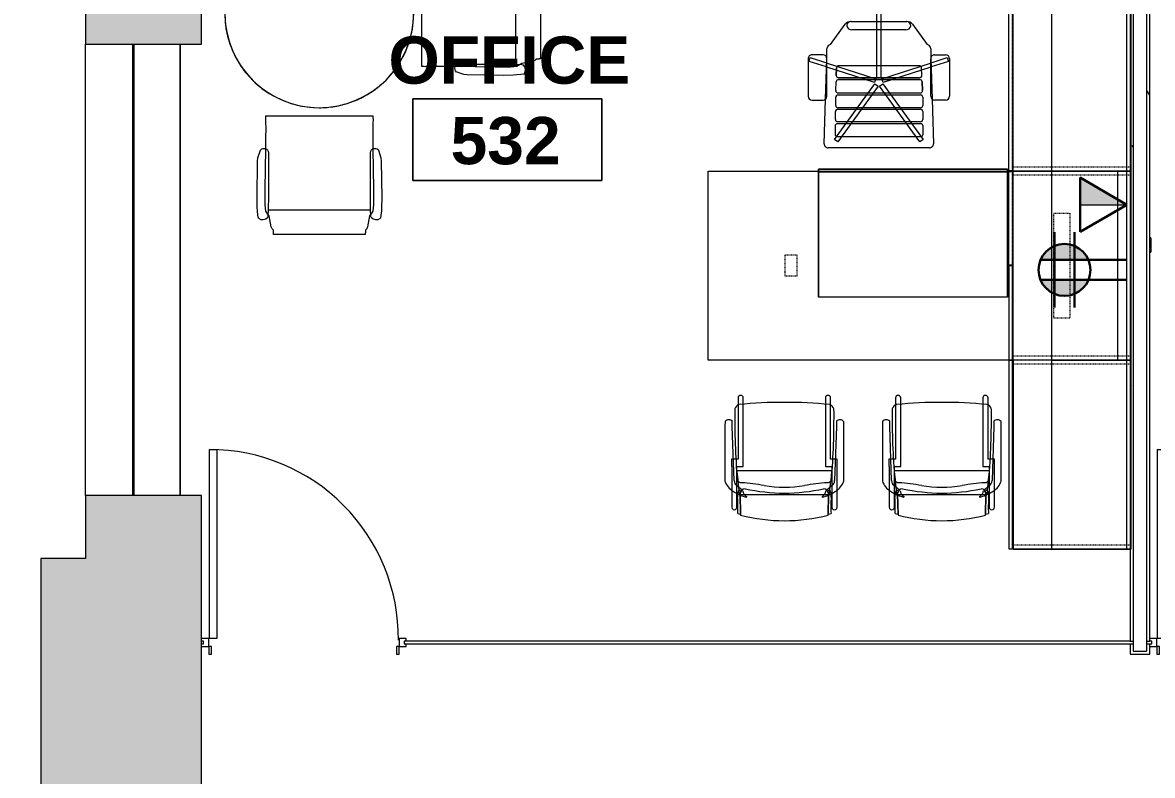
# Model space of a CAD drawing. Header units: inches. Extents: x 0 to 1865, y 0 to 1094.
# Drawn here: x 0 to 215.3, y 843.2 to 986.6 of the extents above; entities that cross this region are included whole.
import ezdxf

# ---------------------------------------------------------------- set-up
doc = ezdxf.new("R2010")
doc.units = ezdxf.units.IN
doc.header["$MEASUREMENT"] = 0
doc.linetypes.add('Dash', pattern=[0.25, 0.125, -0.125])
for name, color, linetype, lineweight in [('A-ANNO-NOTE', 131, 'Continuous', 9), ('A-AREA-IDEN', 2, 'Continuous', 9), ('A-DETL', 90, 'Continuous', 9), ('A-DETL-GENF', 92, 'Continuous', 9), ('A-DOOR', 31, 'Continuous', 13), ('A-WALL', 113, 'Continuous', 13), ('A-WALL-PATT', 111, 'Continuous', 13), ('E-ELEC-FIXT', 91, 'Continuous', 9), ('I-FURN', 30, 'Continuous', 9), ('I-FURN-PNLS', 30, 'Continuous', 9), ('I-WALL', 2, 'Continuous', 13), ('Victor Bldg - 5th Floor_LINK_dwg', 8, 'Continuous', 9), ('WINDOWS', 7, 'Continuous', 9), ('WINDOWS SILL', 7, 'Continuous', 9)]:
    doc.layers.add(name, color=color, linetype=linetype, lineweight=lineweight)
doc.styles.add('Swis721 Lt BT_B', font='', dxfattribs={"height": 9})
doc.styles.get('Swis721 Lt BT_B').set_extended_font_data('Swis721 Lt BT', bold=True)
pattern_1 = [(0, (0, 0), (30.72, 7.68), [1.267, -21.773, 1.267, -21.773, -122.88]), (0, (0, 0), (30.72, 7.68), [-46.08, 1.267, -44.813, 1.267, -21.773, -53.76]), (0, (0, 0), (30.72, 7.68), [-115.2, 1.267, -14.093, 1.267, -37.133]), (120, (11.52, 3.84), (-22.011075, 22.7643), [1.267, -21.773, 1.267, -21.773, -122.88]), (120, (11.52, 3.84), (-22.011075, 22.7643), [-46.08, 1.267, -44.813, 1.267, -21.773, -53.76]), (120, (11.52, 3.84), (-22.011075, 22.7643), [-115.2, 1.267, -14.093, 1.267, -37.133]), (240, (15.36, 19.2), (-8.708925, -30.4443), [1.267, -21.773, 1.267, -21.773, -122.88]), (240, (15.36, 19.2), (-8.708925, -30.4443), [-46.08, 1.267, -44.813, 1.267, -21.773, -53.76]), (240, (15.36, 19.2), (-8.708925, -30.4443), [-115.2, 1.267, -14.093, 1.267, -37.133])]

# ---------------------------------------------------------------- blocks, each defined once
blk = doc.blocks.new('Victor Bldg - 5th Floor_LINK_dwg-6972324-Level 05 POWER _ SIGNAL')
at = {"layer": 'WINDOWS'}
for p, q in [((21, 896.5), (21, 982.5)), ((21.25, 896.5), (21.25, 982.5))]:
    blk.add_line(p, q, dxfattribs=at)
at = {"layer": 'WINDOWS SILL'}
blk.add_line((12, 896.5), (12, 982.5), dxfattribs=at)
at = {"layer": 'WINDOWS SILL', "flags": 128}
blk.add_lwpolyline([(30, 896.5), (30, 982.5)], close=True, dxfattribs=at)
blk = doc.blocks.new('F - EXECUTIVE DESK 2 - F - EXECUTIVE DESK 2-V25-Level 05 POWER _ SIGNAL')
at = {"layer": 'I-FURN'}
for p, q in [((23.5, -35.87), (23.5, -12)), ((23.5, -12), (23.5, -35.86)), ((23.5, -12), (59.5, -12)), ((23.5, -12), (59.5, -12)), ((59.5, -35.86), (59.5, -12)), ((59.5, -12), (59.5, -35.87)), ((23.5, -35.87), (23.5, -35.99)), ((23.5, -36), (23.5, -35.87)), ((23.5, -35.87), (23.5, -35.94)), ((23.5, -35.93), (23.5, -35.87)), ((59.5, -35.87), (23.5, -35.87)), ((59.5, -35.87), (23.5, -35.87)), ((23.5, -35.99), (23.5, -35.93)), ((23.5, -35.94), (23.5, -36)), ((23.5, -36), (23.5, -36.1)), ((23.5, -36.37), (23.5, -36)), ((23.5, -36.18), (23.5, -36)), ((23.5, -36.02), (23.5, -36.08)), ((23.5, -36.13), (23.5, -36.18)), ((23.5, -36.17), (23.5, -36.37)), ((23.5, -36.37), (59.5, -36.37)), ((59.5, -35.87), (59.5, -35.93)), ((59.5, -36), (59.5, -35.87)), ((59.5, -35.87), (59.5, -36)), ((59.5, -35.99), (59.5, -35.87)), ((59.5, -35.93), (59.5, -35.99)), ((59.5, -36), (59.5, -36.18)), ((59.5, -36), (59.5, -36.37)), ((59.5, -36.1), (59.5, -36)), ((59.5, -36.08), (59.5, -36.02)), ((59.5, -36.18), (59.5, -36.13)), ((59.5, -36.37), (59.5, -36.17)), ((38.35, -40.44), (57.65, -40.44)), ((37.84, -49.71), (37.6, -41.21)), ((39.55, -43.05), (39.55, -44.59)), ((39.55, -43.05), (39.55, -44.59)), ((39.56, -42.02), (40.16, -41.57)), ((47.26, -52.62), (39.56, -42.02)), ((55.91, -42.61), (39.99, -42.61)), ((55.91, -42.61), (39.99, -42.61)), ((40.16, -41.57), (47.86, -52.17)), ((48.14, -52.17), (55.84, -41.57)), ((56.44, -42.02), (48.74, -52.62)), ((55.84, -41.57), (56.44, -42.02)), ((56.35, -44.59), (56.35, -43.05)), ((56.35, -44.59), (56.35, -43.05)), ((58.4, -41.21), (58.16, -49.71)), ((39.99, -45.03), (55.9, -45.03)), ((39.99, -45.03), (55.9, -45.03)), ((39.61, -47.35), (39.61, -45.85)), ((39.61, -47.35), (39.61, -45.85)), ((40.06, -45.41), (55.82, -45.41)), ((40.06, -45.41), (55.82, -45.41)), ((56.26, -45.85), (56.26, -47.35)), ((56.26, -45.85), (56.26, -47.35)), ((39.61, -50.08), (39.61, -48.51)), ((39.61, -50.08), (39.61, -48.51)), ((55.82, -47.79), (40.06, -47.79)), ((55.82, -47.79), (40.06, -47.79)), ((40.06, -48.07), (55.78, -48.07)), ((40.06, -48.07), (55.78, -48.07)), ((56.22, -48.51), (56.22, -50.08)), ((56.22, -48.51), (56.22, -50.08)), ((34.54, -57.42), (34.54, -50.28)), ((35.28, -49.53), (37.36, -49.53)), ((38.06, -57.42), (37.84, -49.74)), ((38.11, -50.28), (38.11, -57.42)), ((39.76, -53.03), (39.68, -51.34)), ((39.68, -51.34), (39.76, -53.03)), ((55.78, -50.52), (40.06, -50.52)), ((55.78, -50.52), (40.06, -50.52)), ((40.12, -50.88), (55.75, -50.88)), ((40.12, -50.88), (55.75, -50.88)), ((56.19, -51.34), (56.11, -53.03)), ((56.19, -51.34), (56.11, -53.03)), ((57.9, -50.28), (57.9, -57.42)), ((58.16, -49.74), (57.94, -57.42)), ((60.72, -49.53), (58.64, -49.53)), ((61.47, -57.42), (61.47, -50.28)), ((38.11, -55.82), (47.17, -52.87)), ((47.41, -53.59), (38.15, -56.6)), ((55.67, -53.45), (40.2, -53.45)), ((55.67, -53.45), (40.2, -53.45)), ((55.67, -53.79), (40.24, -53.79)), ((40.24, -53.79), (55.67, -53.79)), ((47.17, -52.87), (47.41, -53.59)), ((47.86, -52.17), (47.26, -52.62)), ((47.63, -53.75), (48.38, -53.75)), ((47.63, -64.52), (47.63, -53.75)), ((48.74, -52.62), (48.14, -52.17)), ((48.38, -53.75), (48.38, -64.52)), ((48.6, -53.59), (48.83, -52.87)), ((57.85, -56.6), (48.6, -53.59)), ((48.83, -52.87), (57.9, -55.82)), ((34.71, -56.92), (38.01, -55.85)), ((38.01, -55.85), (38.11, -55.82)), ((39.8, -54.24), (39.84, -55.66)), ((39.8, -54.24), (39.84, -55.66)), ((56.07, -55.66), (56.11, -54.24)), ((56.11, -54.24), (56.07, -55.66)), ((57.9, -55.82), (57.99, -55.85)), ((57.99, -55.85), (61.29, -56.92)), ((34.95, -57.64), (34.71, -56.92)), ((38.04, -56.63), (34.95, -57.64)), ((38.11, -56.61), (38.04, -56.63)), ((38.06, -57.65), (38.06, -57.47)), ((38.11, -59.31), (38.06, -57.65)), ((40.28, -56.09), (55.63, -56.09)), ((40.28, -56.09), (55.63, -56.09)), ((57.94, -57.65), (57.89, -59.31)), ((57.96, -56.63), (57.9, -56.61)), ((57.94, -57.47), (57.94, -57.65)), ((61.06, -57.64), (57.96, -56.63)), ((61.29, -56.92), (61.06, -57.64)), ((37.36, -58.17), (35.28, -58.17)), ((41.56, -63.98), (38.81, -60.13)), ((57.19, -60.13), (54.44, -63.98)), ((58.64, -58.17), (60.72, -58.17)), ((53.31, -64.52), (42.69, -64.52)), ((53.27, -64.52), (42.73, -64.52)), ((42.87, -62.9), (53.13, -62.9)), ((47.63, -66.85), (47.63, -64.52)), ((48.38, -64.52), (48.38, -66.85)), ((48.38, -66.85), (47.63, -66.85))]:
    blk.add_line(p, q, dxfattribs=at)
for centre, radius, start, end in [((38.35, -41.19), 0.75, 90, 181.6253), ((57.65, -41.19), 0.75, 358.3747, 90), ((35.28, -50.28), 0.746, 90, 180), ((37.36, -50.28), 0.746, 0, 90), ((58.64, -50.28), 0.746, 90, 180), ((60.72, -50.28), 0.746, 0, 90), ((35.28, -57.42), 0.746, 180, 270), ((37.36, -57.42), 0.746, 270, 0), ((58.64, -57.42), 0.746, 180, 270), ((60.72, -57.42), 0.746, 270, 0), ((38.97, -59.29), 0.861, 181.6253, 259.2912), ((57.03, -59.29), 0.861, 280.7088, 358.3747), ((42.72, -63.02), 1.5, 219.5448, 268.6344), ((42.87, -63.87), 0.972, 90, 170), ((42.73, -63.71), 0.819, 180, 270), ((53.13, -63.87), 0.972, 10, 90), ((53.27, -63.71), 0.819, 270, 0), ((53.28, -63.02), 1.5, 271.3656, 320.4552)]:
    blk.add_arc(centre, radius, start, end, dxfattribs=at)
for centre, major_axis, ratio, start_param, end_param in [((39.99, -43.05), (0.441, 0), 0.994522, 1.570796, 3.141593), ((39.99, -43.05), (0.441, 0), 0.994522, 1.570796, 3.141593), ((55.91, -43.05), (0.441, 0), 0.994522, 0, 1.570796), ((55.91, -43.05), (0.441, 0), 0.994522, 0, 1.570796), ((39.99, -44.59), (0.441, 0), 0.994522, 3.141593, 4.712389), ((39.99, -44.59), (-0.441, 0), 0.994522, 0, 1.570796), ((55.9, -44.59), (-0.442, 0), 0.994522, 1.570796, 3.141593), ((55.9, -44.59), (-0.442, 0), 0.994522, 1.570796, 3.141593), ((40.06, -45.85), (0.441, 0), 0.999591, 1.570796, 3.141593), ((40.06, -45.85), (0.441, 0), 0.999591, 1.570796, 3.141593), ((40.06, -47.35), (0.441, 0), 0.999591, 3.141593, 4.712389), ((40.06, -47.35), (-0.441, 0), 0.999591, 0, 1.570796), ((55.82, -45.85), (0.441, 0), 0.999591, 0, 1.570796), ((55.82, -45.85), (-0.441, 0), 0.999591, 3.141593, 4.712389), ((55.82, -47.35), (0.441, 0), 0.999591, 4.712389, 6.283185), ((55.82, -47.35), (0.441, 0), 0.999591, 4.712389, 6.283185), ((40.06, -48.51), (0.441, 0), 0.999403, 1.570796, 3.141593), ((40.06, -48.51), (0.441, 0), 0.999403, 1.570796, 3.141593), ((55.78, -48.51), (0.441, 0), 0.999403, 0, 1.570796), ((55.78, -48.51), (0.441, 0), 0.999403, 0, 1.570796), ((40.06, -50.08), (0.441, 0), 0.999403, 3.141593, 4.712389), ((40.06, -50.08), (0.441, 0), 0.999403, 3.141593, 4.712389), ((40.12, -51.32), (0.441, 0), 0.998574, 1.570796, 3.191177), ((40.12, -51.32), (0.441, 0), 0.998574, 1.570796, 3.191177), ((55.75, -51.32), (0.441, 0), 0.998574, 6.233601, 7.853982), ((55.75, -51.32), (0.441, 0), 0.998574, 6.233601, 7.853982), ((55.78, -50.08), (0.441, 0), 0.999403, 4.712389, 6.283185), ((55.78, -50.08), (0.441, 0), 0.999403, 4.712389, 6.283185), ((40.2, -53.01), (0.441, 0), 0.998574, 3.191177, 4.712389), ((40.2, -53.01), (0.441, 0), 0.998574, 3.191177, 4.712389), ((40.24, -54.23), (0.441, 0), 0.99965, 1.570796, 3.16704), ((40.24, -54.23), (0.441, 0), 0.99965, 1.570796, 2.368918), ((55.67, -53.01), (0.441, 0), 0.998574, 4.712389, 6.233601), ((55.67, -53.01), (0.441, 0), 0.998574, 4.712389, 6.233601), ((55.67, -54.23), (0.441, 0), 0.99965, 6.257738, 7.853982), ((55.67, -54.23), (0.441, 0), 0.99965, 6.257738, 7.853982), ((40.24, -54.23), (0.441, 0), 0.99965, 2.368918, 3.16704), ((40.28, -55.65), (0.441, 0), 0.99965, 3.16704, 4.712389), ((40.28, -55.65), (0.441, 0), 0.99965, 3.16704, 4.712389), ((55.63, -55.65), (0.441, 0), 0.99965, 4.712389, 6.257738), ((55.63, -55.65), (0.441, 0), 0.99965, 4.712389, 6.257738)]:
    blk.add_ellipse(centre, major_axis=major_axis, ratio=ratio, start_param=start_param, end_param=end_param, dxfattribs=at)
at = {"layer": 'I-FURN-PNLS'}
for p, q in [((0, 36), (15, 36)), ((0, 0), (0, 36)), ((0.12, 36), (15, 36)), ((15, 36), (0.12, 36)), ((0.75, 36), (0.75, 0)), ((15, 36), (22.38, 36)), ((22.38, 36), (15, 36)), ((15, 36), (15, 0)), ((22.38, 36), (22.38, 0)), ((22.38, 0), (22.38, 36)), ((22.5, 35.94), (22.5, 0.06)), ((23.25, 35.94), (22.5, 35.94)), ((23.25, 0.06), (23.25, 35.94)), ((0, 0), (0.75, 0)), ((0, -72), (0, 0)), ((15, 0), (0, 0)), ((0.12, 0), (0.75, 0)), ((0.12, 0), (0.75, 0)), ((0.75, 0), (0.75, -72)), ((0.75, 0), (0.75, -72)), ((0.75, 0), (2.5, 0)), ((2.5, -36), (2.5, 0)), ((2.5, 0), (15, 0)), ((2.5, 0), (15, 0)), ((15, 0), (80.5, 0)), ((15, 0), (22.38, 0)), ((22.38, 0), (22.38, -36)), ((22.5, 0.06), (23.25, 0.06)), ((80.5, 0), (80.5, -36)), ((0, 0), (15, 0)), ((0, -72), (0, 0)), ((0.12, 0), (0.75, 0)), ((0.75, 0), (0.75, -72)), ((0.75, 0), (2.5, 0)), ((2.5, 0), (15, 0)), ((15, 0), (15, -72)), ((15, 0), (22.38, 0)), ((22.38, 0), (22.38, -36)), ((23.25, -0.06), (22.5, -0.06)), ((22.5, -0.06), (22.5, -17.94)), ((23.25, -17.94), (23.25, -0.06)), ((23.5, -36.37), (23.5, -12)), ((23.5, -12), (59.5, -12)), ((59.5, -12), (59.5, -36.37)), ((22.5, -17.94), (23.25, -17.94)), ((22.5, -18.06), (23.25, -18.06)), ((22.5, -35.94), (22.5, -18.06)), ((23.25, -18.06), (23.25, -35.94)), ((0.12, -36), (0.75, -36)), ((0.75, -36), (0.12, -36)), ((0.75, -36), (2.5, -36)), ((2.5, -36), (0.75, -36)), ((15, -36), (2.5, -36)), ((2.5, -36), (15, -36)), ((15, -36), (2.5, -36)), ((80.5, -36), (15, -36)), ((15, -36), (22.38, -36)), ((22.38, -36), (15, -36)), ((22.38, -36), (22.38, -72)), ((22.38, -36), (22.38, -72)), ((23.25, -35.94), (22.5, -35.94)), ((22.5, -36.06), (23.25, -36.06)), ((22.5, -71.94), (22.5, -36.06)), ((23.25, -36.06), (23.25, -71.94)), ((59.5, -36.37), (23.5, -36.37)), ((15, -72), (0, -72)), ((0.75, -72), (0, -72)), ((0, -72), (22.38, -72)), ((0, -90), (0, -72)), ((0.75, -72), (0.12, -72)), ((0.75, -72), (0.12, -72)), ((0.75, -72), (0.12, -72)), ((15, -72), (0.75, -72)), ((15, -72), (0.75, -72)), ((22.38, -72), (15, -72)), ((22.38, -72), (15, -72)), ((22.38, -72), (22.38, -90)), ((23.25, -71.94), (22.5, -71.94)), ((23.28, -72.06), (22.53, -72.06)), ((22.53, -72.06), (22.53, -89.94)), ((23.28, -89.94), (23.28, -72.06)), ((22.38, -90), (0, -90)), ((22.53, -89.94), (23.28, -89.94))]:
    blk.add_line(p, q, dxfattribs=at)
at = {"layer": 'I-FURN-PNLS', "linetype": 'Dash'}
for p, q in [((0.12, 35.25), (15, 35.25)), ((15, 35.25), (22.38, 35.25)), ((22.38, 0), (22.38, 36)), ((22.5, 0.06), (22.5, 35.94)), ((0.12, 0.75), (15, 0.75)), ((15, 0.75), (22.38, 0.75)), ((22.38, 0), (22.38, -36)), ((0.12, -0.75), (0.75, -0.75)), ((0.75, -0.75), (2.5, -0.75)), ((2.5, -0.75), (15, -0.75)), ((15, -0.75), (22.38, -0.75)), ((22.5, -17.94), (22.5, -0.06)), ((11.63, -8), (14.63, -8)), ((11.63, -28), (11.63, -8)), ((14.63, -8), (14.63, -28)), ((63.57, -16.03), (63.57, -19.97)), ((65.93, -16.03), (63.57, -16.03)), ((65.93, -19.97), (65.93, -16.03)), ((22.5, -18.06), (22.5, -35.94)), ((63.57, -19.97), (65.93, -19.97)), ((14.63, -28), (11.63, -28)), ((0.12, -35.25), (0.75, -35.25)), ((0.75, -35.25), (2.5, -35.25)), ((2.5, -35.25), (15, -35.25)), ((15, -35.25), (22.38, -35.25)), ((22.38, -36), (22.38, -72)), ((22.5, -36.06), (22.5, -71.94)), ((0.12, -36.75), (0.75, -36.75)), ((0.75, -36.75), (15, -36.75)), ((15, -36.75), (22.38, -36.75)), ((0.12, -71.25), (0.75, -71.25)), ((0.12, -72.75), (22.38, -72.75)), ((0.75, -71.25), (15, -71.25)), ((0.75, -72.75), (0.75, -89.25)), ((15, -71.25), (22.38, -71.25)), ((22.53, -89.94), (22.53, -72.06)), ((0.12, -89.25), (22.38, -89.25))]:
    blk.add_line(p, q, dxfattribs=at)
blk = doc.blocks.new('F-Haworth_Chair_X99-Seminar - X99 Seminar Chair with Glides-V26-Level 05 POWER _ SIGNAL')
at = {"layer": 'I-FURN'}
for p, q in [((-8.34, 11.52), (-8.42, 7.57)), ((-8.42, 7.57), (-8.34, 11.37)), ((8.42, 7.57), (8.34, 11.52)), ((8.34, 11.37), (8.42, 7.57)), ((-10.04, 10.02), (-10.04, 6.81)), ((-9.04, 7.4), (-9.04, 10.02)), ((9.04, 10.02), (9.04, 7.4)), ((10.04, 6.81), (10.04, 10.02)), ((-10.04, 6.81), (-10.04, 5)), ((-9.13, 5.92), (-8.07, 6.77)), ((-9.04, 5.99), (-9.04, 7.4)), ((-8.68, 6.87), (-8.75, 6.22)), ((-8.62, 7.42), (-8.68, 6.87)), ((-8.6, 7.6), (-8.62, 7.43)), ((-8.61, 6.81), (-8.23, 6.95)), ((-8.49, 7.6), (-8.56, 7.6)), ((-7.65, 7.6), (-8.4, 7.6)), ((-8.03, 6.81), (-7.95, 6.87)), ((7.65, 7.6), (-7.65, 7.6)), ((-7.18, 7.99), (-7.21, 8.13)), ((7.21, 8.13), (7.18, 7.99)), ((8.4, 7.6), (7.65, 7.6)), ((7.95, 6.87), (8.03, 6.81)), ((8.07, 6.77), (9.13, 5.92)), ((8.23, 6.95), (8.61, 6.81)), ((8.56, 7.6), (8.49, 7.6)), ((8.62, 7.43), (8.6, 7.6)), ((8.68, 6.87), (8.62, 7.42)), ((8.75, 6.22), (8.68, 6.87)), ((9.04, 7.4), (9.04, 5.99)), ((10.04, 5), (10.04, 6.81)), ((-11.32, 5.06), (-11.32, -5.48)), ((-10.04, 4.99), (-10.04, 2.27)), ((-9.92, -5.36), (-9.57, 4.97)), ((-8.9, 4.8), (-9.07, 3.2)), ((-9.04, 3.62), (-9.04, 5.99)), ((-8.88, 4.99), (-8.89, 4.91)), ((-8.75, 6.22), (-8.88, 4.99)), ((8.88, 4.99), (8.75, 6.22)), ((8.89, 4.91), (8.88, 4.99)), ((9.07, 3.2), (8.9, 4.8)), ((9.04, 5.99), (9.04, 3.62)), ((9.57, 4.97), (9.92, -5.36)), ((10.04, 2.27), (10.04, 4.99)), ((11.32, -5.48), (11.32, 5.06)), ((-10.04, 2.27), (-10.07, 2.27)), ((-10.07, 2.27), (-10.07, 0.89)), ((-9.07, 3.2), (-9.07, 3.12)), ((-9.07, 3.12), (9.07, 3.12)), ((-9.04, 3.43), (-9.04, 3.62)), ((-9.04, 3.12), (-9.04, 3.43)), ((-9.04, 2.27), (-9.04, 3.12)), ((-7.83, 2.27), (-9.04, 2.27)), ((-7.83, -9.57), (-7.83, 2.27)), ((9.04, 2.27), (7.83, 2.27)), ((7.83, 2.27), (7.83, -9.57)), ((9.04, 3.62), (9.04, 3.43)), ((9.04, 3.43), (9.04, 3.12)), ((9.04, 3.12), (9.04, 2.27)), ((9.07, 3.12), (9.07, 3.2)), ((10.07, 2.27), (10.04, 2.27)), ((10.07, 0.89), (10.07, 2.27)), ((-10.07, 0.89), (-9.71, 0.89)), ((-9.71, 0.89), (-9.2, 0.89)), ((-9.2, 0.89), (-8.82, 0.89)), ((-8.82, 0.89), (-8.82, -8.84)), ((8.82, 0.89), (9.2, 0.89)), ((8.82, -9.44), (8.82, 0.89)), ((9.2, 0.89), (9.71, 0.89)), ((9.71, 0.89), (10.07, 0.89)), ((-11.32, -5.48), (-11.3, -6.32)), ((-9.92, -6.36), (-9.92, -5.36)), ((9.92, -5.36), (9.92, -6.36)), ((11.3, -6.32), (11.32, -5.48)), ((-8.82, -8.87), (-8.82, -9.44)), ((-8.82, -9.44), (-8.82, -10.78)), ((-7.83, -10.78), (-7.83, -9.57)), ((7.83, -9.57), (7.83, -10.78)), ((8.82, -10.78), (8.82, -9.44))]:
    blk.add_line(p, q, dxfattribs=at)
for centre, radius, start, end in [((-36.06, 10.03), 27.2, 355.9857, 2.5118), ((0, -20.73), 33.17, 104.5766, 105.5522), ((0, -20.29), 32.89, 75.3075, 104.696), ((0, -20.73), 33.17, 74.4478, 75.4234), ((36.06, 10.03), 27.2, 177.4882, 184.0143), ((-9.54, 10.02), 0.498, 360, 180), ((9.54, 10.02), 0.498, 360, 180), ((-7.87, 3.92), 3.63, 121.9522, 161.8211), ((-4.71, -1.15), 9.61, 116.0036, 121.9522), ((-5.2, 7.86), 3.74, 175.9857, 189.9064), ((-4.71, -1.15), 9.61, 113.5094, 116.0036), ((-8.28, 7.33), 0.613, 189.9064, 237.4573), ((-4.71, -1.15), 9.61, 112.927, 113.3607), ((-4.71, -1.15), 9.61, 105.0666, 112.7369), ((-7.37, 7.55), 1.05, 178.8214, 214.7998), ((-7.37, 7.55), 1.05, 178.8214, 264.0446), ((-6.55, 6.76), 1.38, 160.4467, 174.9122), ((-6.55, 6.76), 1.38, 147.5752, 160.4467), ((-6.55, 6.76), 1.38, 117.0503, 145.9813), ((0, -26.49), 33.83, 77.2285, 102.7715), ((6.55, 6.76), 1.38, 34.0187, 62.9497), ((4.71, -1.15), 9.61, 67.2631, 74.9334), ((7.37, 7.55), 1.05, 275.9554, 1.1786), ((6.55, 6.76), 1.38, 5.0878, 32.4248), ((7.37, 7.55), 1.05, 325.2002, 1.1786), ((4.71, -1.15), 9.61, 66.6393, 67.073), ((4.71, -1.15), 9.61, 63.9964, 66.4906), ((8.28, 7.33), 0.613, 302.5427, 350.0936), ((5.2, 7.86), 3.74, 350.0936, 4.0143), ((4.71, -1.15), 9.61, 58.0478, 63.9964), ((7.87, 3.92), 3.63, 18.1789, 58.0478), ((-8.18, 4.9), 1.39, 132.8922, 177.1987), ((144.06, -7.32), 153.52, 175.4787, 180.5251), ((-8.24, 4.59), 0.763, 84.2338, 165.7662), ((-11.32, 48.08), 42.84, 274.2301, 280.0233), ((0, -15.97), 22.19, 79.9767, 100.0233), ((11.32, 48.08), 42.84, 259.9767, 265.7699), ((8.24, 4.59), 0.763, 14.2338, 95.7662), ((-144.06, -7.32), 153.52, 359.4749, 4.5213), ((8.18, 4.9), 1.39, 2.8013, 47.1078), ((-10.58, -5.68), 0.956, 221.8901, 314.1099), ((10.58, -5.68), 0.956, 225.8901, 318.1099), ((-8.21, -8.28), 1.31, 200.0433, 249.9567), ((0, 75.01), 84.96, 264.1475, 275.8525), ((8.21, -8.28), 1.31, 290.0433, 339.9567), ((-8.32, -10.78), 0.495, 180, 360), ((8.32, -10.78), 0.495, 180, 360)]:
    blk.add_arc(centre, radius, start, end, dxfattribs=at)
blk = doc.blocks.new('F-Haworth_Chair_X99-Seminar - X99 Seminar Chair with Glides-V27-Level 05 POWER _ SIGNAL')
at = {"layer": 'I-FURN'}
for p, q in [((-8.34, 11.52), (-8.42, 7.57)), ((-8.42, 7.57), (-8.34, 11.37)), ((8.42, 7.57), (8.34, 11.52)), ((8.34, 11.37), (8.42, 7.57)), ((-10.04, 10.02), (-10.04, 6.81)), ((-9.04, 7.4), (-9.04, 10.02)), ((9.04, 10.02), (9.04, 7.4)), ((10.04, 6.81), (10.04, 10.02)), ((-10.04, 6.81), (-10.04, 5)), ((-9.13, 5.92), (-8.07, 6.77)), ((-9.04, 5.99), (-9.04, 7.4)), ((-8.68, 6.87), (-8.75, 6.22)), ((-8.62, 7.42), (-8.68, 6.87)), ((-8.6, 7.6), (-8.62, 7.43)), ((-8.61, 6.81), (-8.23, 6.95)), ((-8.49, 7.6), (-8.56, 7.6)), ((-7.65, 7.6), (-8.4, 7.6)), ((-8.03, 6.81), (-7.95, 6.87)), ((7.65, 7.6), (-7.65, 7.6)), ((-7.18, 7.99), (-7.21, 8.13)), ((7.21, 8.13), (7.18, 7.99)), ((8.4, 7.6), (7.65, 7.6)), ((7.95, 6.87), (8.03, 6.81)), ((8.07, 6.77), (9.13, 5.92)), ((8.23, 6.95), (8.61, 6.81)), ((8.56, 7.6), (8.49, 7.6)), ((8.62, 7.43), (8.6, 7.6)), ((8.68, 6.87), (8.62, 7.42)), ((8.75, 6.22), (8.68, 6.87)), ((9.04, 7.4), (9.04, 5.99)), ((10.04, 5), (10.04, 6.81)), ((-11.32, 5.06), (-11.32, -5.48)), ((-10.04, 4.99), (-10.04, 2.27)), ((-9.92, -5.36), (-9.57, 4.97)), ((-8.9, 4.8), (-9.07, 3.2)), ((-9.04, 3.62), (-9.04, 5.99)), ((-8.88, 4.99), (-8.89, 4.91)), ((-8.75, 6.22), (-8.88, 4.99)), ((8.88, 4.99), (8.75, 6.22)), ((8.89, 4.91), (8.88, 4.99)), ((9.07, 3.2), (8.9, 4.8)), ((9.04, 5.99), (9.04, 3.62)), ((9.57, 4.97), (9.92, -5.36)), ((10.04, 2.27), (10.04, 4.99)), ((11.32, -5.48), (11.32, 5.06)), ((-10.04, 2.27), (-10.07, 2.27)), ((-10.07, 2.27), (-10.07, 0.89)), ((-9.07, 3.2), (-9.07, 3.12)), ((-9.07, 3.12), (9.07, 3.12)), ((-9.04, 3.43), (-9.04, 3.62)), ((-9.04, 3.12), (-9.04, 3.43)), ((-9.04, 2.27), (-9.04, 3.12)), ((-7.83, 2.27), (-9.04, 2.27)), ((-7.83, -9.57), (-7.83, 2.27)), ((9.04, 2.27), (7.83, 2.27)), ((7.83, 2.27), (7.83, -9.57)), ((9.04, 3.62), (9.04, 3.43)), ((9.04, 3.43), (9.04, 3.12)), ((9.04, 3.12), (9.04, 2.27)), ((9.07, 3.12), (9.07, 3.2)), ((10.07, 2.27), (10.04, 2.27)), ((10.07, 0.89), (10.07, 2.27)), ((-10.07, 0.89), (-9.71, 0.89)), ((-9.71, 0.89), (-9.2, 0.89)), ((-9.2, 0.89), (-8.82, 0.89)), ((-8.82, 0.89), (-8.82, -9.44)), ((8.82, 0.89), (9.2, 0.89)), ((8.82, -8.84), (8.82, 0.89)), ((9.2, 0.89), (9.71, 0.89)), ((9.71, 0.89), (10.07, 0.89)), ((-11.32, -5.48), (-11.3, -6.32)), ((-9.92, -6.36), (-9.92, -5.36)), ((9.92, -5.36), (9.92, -6.36)), ((11.3, -6.32), (11.32, -5.48)), ((-8.82, -9.44), (-8.82, -10.78)), ((-7.83, -10.78), (-7.83, -9.57)), ((7.83, -9.57), (7.83, -10.78)), ((8.82, -9.44), (8.82, -8.87)), ((8.82, -10.78), (8.82, -9.44))]:
    blk.add_line(p, q, dxfattribs=at)
for centre, radius, start, end in [((-36.06, 10.03), 27.2, 355.9857, 2.5118), ((0, -20.73), 33.17, 104.5766, 105.5522), ((0, -20.29), 32.89, 75.3075, 104.696), ((0, -20.73), 33.17, 74.4478, 75.4234), ((36.06, 10.03), 27.2, 177.4882, 184.0143), ((-9.54, 10.02), 0.498, 360, 180), ((9.54, 10.02), 0.498, 360, 180), ((-7.87, 3.92), 3.63, 121.9522, 161.8211), ((-4.71, -1.15), 9.61, 116.0036, 121.9522), ((-5.2, 7.86), 3.74, 175.9857, 189.9064), ((-4.71, -1.15), 9.61, 113.5094, 116.0036), ((-8.28, 7.33), 0.613, 189.9064, 237.4573), ((-4.71, -1.15), 9.61, 112.927, 113.3607), ((-4.71, -1.15), 9.61, 105.0666, 112.7369), ((-7.37, 7.55), 1.05, 178.8214, 214.7998), ((-7.37, 7.55), 1.05, 178.8214, 264.0446), ((-6.55, 6.76), 1.38, 147.5752, 174.9122), ((-6.55, 6.76), 1.38, 131.5158, 145.9813), ((0, -26.49), 33.83, 77.2285, 102.7715), ((-6.55, 6.76), 1.38, 117.0503, 131.5158), ((6.55, 6.76), 1.38, 34.0187, 62.9497), ((4.71, -1.15), 9.61, 67.2631, 74.9334), ((7.37, 7.55), 1.05, 275.9554, 1.1786), ((6.55, 6.76), 1.38, 5.0878, 32.4248), ((7.37, 7.55), 1.05, 325.2002, 1.1786), ((4.71, -1.15), 9.61, 66.6393, 67.073), ((4.71, -1.15), 9.61, 63.9964, 66.4906), ((8.28, 7.33), 0.613, 302.5427, 350.0936), ((5.2, 7.86), 3.74, 350.0936, 4.0143), ((4.71, -1.15), 9.61, 58.0478, 63.9964), ((7.87, 3.92), 3.63, 18.1789, 58.0478), ((-8.18, 4.9), 1.39, 132.8922, 177.1987), ((144.06, -7.32), 153.52, 175.4787, 180.5251), ((-8.24, 4.59), 0.763, 84.2338, 165.7662), ((-11.32, 48.08), 42.84, 274.2301, 280.0233), ((0, -15.97), 22.19, 79.9767, 100.0233), ((11.32, 48.08), 42.84, 259.9767, 265.7699), ((8.24, 4.59), 0.763, 14.2338, 95.7662), ((-144.06, -7.32), 153.52, 359.4749, 4.5213), ((8.18, 4.9), 1.39, 2.8013, 47.1078), ((-10.58, -5.68), 0.956, 221.8901, 314.1099), ((10.58, -5.68), 0.956, 225.8901, 318.1099), ((-8.21, -8.28), 1.31, 200.0433, 249.9567), ((0, 75.01), 84.96, 264.1475, 275.8525), ((8.21, -8.28), 1.31, 290.0433, 339.9567), ((-8.32, -10.78), 0.495, 180, 360), ((8.32, -10.78), 0.495, 180, 360)]:
    blk.add_arc(centre, radius, start, end, dxfattribs=at)
blk = doc.blocks.new('PS - Power Device _Wall Base_ - Duplex-4862727-Level 05 POWER _ SIGNAL')
at = {"layer": 'E-ELEC-FIXT'}
for p, q in [((214.99, 945.62), (214.8, 945.62)), ((214.99, 945.62), (214.99, 942.87)), ((214.8, 942.87), (214.99, 942.87))]:
    blk.add_line(p, q, dxfattribs=at)
blk = doc.blocks.new('F - CONF TABLE _ROUND-4 CHAIRS_ - Lam 30Dia Single-Column Base-V59-Level 05 POWER _ SIGNAL')
at = {"layer": 'I-FURN'}
for p, q in [((-26.44, 39.41), (-9.01, 39.41)), ((-27.3, 35.86), (-26.9, 37.93)), ((-26.9, 37.93), (-26.82, 38.17)), ((-26.82, 38.17), (-26.75, 38.31)), ((-26.75, 38.31), (-26.49, 38.57)), ((-8.95, 38.57), (-8.7, 38.31)), ((-8.7, 38.31), (-8.54, 37.93)), ((-8.54, 37.93), (-8.14, 35.86)), ((-29.56, 34.28), (-29.52, 34.93)), ((-29.52, 34.93), (-29.46, 35.7)), ((-29.46, 35.7), (-29.35, 36.31)), ((-28.03, 33.77), (-27.93, 34.93)), ((-27.93, 34.93), (-27.53, 35.53)), ((-27.57, 36.09), (-27.55, 35.86)), ((-27.55, 35.86), (-27.48, 34.7)), ((-27.53, 35.53), (-27.3, 35.86)), ((-27.48, 34.7), (-27.44, 32.02)), ((-7.96, 34.7), (-27.48, 34.7)), ((-8.14, 35.86), (-7.91, 35.53)), ((-8, 32.02), (-7.96, 34.7)), ((-7.96, 34.7), (-7.89, 35.86)), ((-7.91, 35.53), (-7.51, 34.93)), ((-7.89, 35.86), (-7.88, 36.09)), ((-7.51, 34.93), (-7.41, 33.77)), ((-6.1, 36.31), (-5.99, 35.7)), ((-5.99, 35.7), (-5.92, 34.93)), ((-5.92, 34.93), (-5.89, 34.28)), ((-29.6, 32.42), (-29.56, 34.28)), ((-29.51, 25.42), (-29.6, 32.42)), ((-28.03, 30.77), (-28.03, 33.77)), ((-7.41, 33.77), (-7.41, 30.77)), ((-5.84, 32.42), (-5.93, 25.42)), ((-5.89, 34.28), (-5.84, 32.42)), ((-27.93, 23.1), (-28.03, 30.77)), ((-27.44, 32.02), (-27.44, 23.93)), ((-8, 23.93), (-8, 32.02)), ((-7.41, 30.77), (-7.52, 23.1)), ((-29.45, 24.83), (-29.51, 25.42)), ((-28.96, 23.33), (-29.45, 24.83)), ((-27.44, 23.93), (-27.49, 23.43)), ((-7.95, 23.43), (-8, 23.93)), ((-6, 24.83), (-6.49, 23.33)), ((-5.93, 25.42), (-6, 24.83)), ((-7.55, 16.78), (-27.89, 16.78)), ((8.39, 8.52), (9.89, 9.01)), ((9.89, 9.01), (10.49, 9.07)), ((10.49, 9.07), (17.49, 9.17)), ((17.49, 9.17), (19.35, 9.12)), ((19.35, 9.12), (19.99, 9.09)), ((19.99, 9.09), (20.76, 9.02)), ((20.76, 9.02), (21.37, 8.91)), ((1.84, -12.89), (1.84, 7.45)), ((8.17, 7.49), (15.83, 7.6)), ((8.99, 7), (8.5, 7.06)), ((17.08, 7), (8.99, 7)), ((15.83, 7.6), (18.83, 7.6)), ((19.76, 7.04), (17.08, 7)), ((18.83, 7.6), (20, 7.49)), ((20.93, 7.11), (19.76, 7.04)), ((19.76, -12.48), (19.76, 7.04)), ((20, 7.49), (20.59, 7.09)), ((20.59, 7.09), (20.93, 6.86)), ((21.15, 7.13), (20.93, 7.11)), ((20.93, 6.86), (22.99, 6.46)), ((22.99, 6.46), (23.23, 6.38)), ((23.23, 6.38), (23.37, 6.31)), ((23.37, 6.31), (23.63, 6.05)), ((24.48, 6), (24.48, -11.43)), ((8.5, -12.49), (8.99, -12.43)), ((8.99, -12.43), (17.08, -12.43)), ((17.08, -12.43), (19.76, -12.48)), ((19.76, -12.48), (20.93, -12.54)), ((20.59, -12.52), (20, -12.93)), ((20.93, -12.29), (20.59, -12.52)), ((22.99, -11.89), (20.93, -12.29)), ((20.93, -12.54), (21.15, -12.56)), ((23.37, -11.74), (22.99, -11.89)), ((23.63, -11.49), (23.37, -11.74)), ((15.83, -13.03), (8.17, -12.92)), ((9.89, -14.44), (8.39, -13.95)), ((10.49, -14.5), (9.89, -14.44)), ((17.49, -14.6), (10.49, -14.5)), ((18.83, -13.03), (15.83, -13.03)), ((19.35, -14.55), (17.49, -14.6)), ((20, -12.93), (18.83, -13.03)), ((19.99, -14.52), (19.35, -14.55)), ((20.76, -14.45), (19.99, -14.52)), ((21.37, -14.34), (20.76, -14.45))]:
    blk.add_line(p, q, dxfattribs=at)
for centre, radius, start, end in [((-28.58, 35.24), 1.32, 40.065, 125.935), ((-6.87, 35.24), 1.32, 54.065, 139.935), ((-28.24, 24.18), 1.12, 229.743, 286.0891), ((-28.15, 23.85), 0.781, 286.8466, 327.6782), ((-7.29, 23.85), 0.781, 212.3218, 253.1534), ((-7.21, 24.18), 1.12, 253.9109, 310.257), ((-17.69, -2.75), 18, 0, 180), ((-17.69, -2.75), 18, 360, 180), ((-17.69, -2.75), 18, 94.7368, 180), ((-17.69, -2.75), 18, 66.3158, 94.7368), ((-17.69, -2.75), 18, 47.3684, 66.3158), ((-17.69, -2.75), 18, 28.4211, 47.3684), ((20.31, 8.14), 1.32, 310.065, 35.935), ((9.24, 7.8), 1.12, 139.743, 196.0891), ((8.91, 7.72), 0.781, 196.8466, 237.6782), ((-17.69, -2.75), 18, 18.9474, 28.4211), ((-17.69, -2.75), 18, 9.4737, 18.9474), ((-17.69, -2.75), 18, 0, 9.4737), ((-17.69, -2.75), 18, 180, 0), ((-17.69, -2.75), 18, 180, 360), ((-17.69, -2.75), 18, 180, 189.4737), ((-17.69, -2.75), 18, 331.5789, 0), ((-17.69, -2.75), 18, 189.4737, 198.9474), ((-17.69, -2.75), 18, 198.9474, 217.8947), ((-17.69, -2.75), 18, 303.1579, 331.5789), ((8.91, -13.15), 0.781, 122.3218, 163.1534), ((20.31, -13.57), 1.32, 324.065, 49.935), ((-17.69, -2.75), 18, 217.8947, 293.6842), ((9.24, -13.23), 1.12, 163.9109, 220.257), ((-17.69, -2.75), 18, 293.6842, 303.1579)]:
    blk.add_arc(centre, radius, start, end, dxfattribs=at)
for points, knots in [([(-26.49, 38.57), (-26.49, 38.62), (-26.49, 38.76), (-26.48, 38.94), (-26.48, 39.09), (-26.47, 39.19), (-26.46, 39.28), (-26.45, 39.34), (-26.45, 39.39), (-26.44, 39.41), (-26.44, 39.41)], [-1, -1, -1, -1, -0.888889, -0.666667, -0.555556, -0.444444, -0.333333, -0.222222, -0.111111, 0, 0, 0, 0]), ([(-9.01, 39.41), (-9, 39.41), (-9, 39.39), (-8.99, 39.34), (-8.98, 39.25), (-8.96, 39.03), (-8.95, 38.76), (-8.95, 38.57)], [-1, -1, -1, -1, -0.888889, -0.777778, -0.666667, -0.444444, 0, 0, 0, 0]), ([(-27.89, 16.78), (-27.9, 16.78), (-27.92, 16.85), (-27.94, 17.15), (-27.94, 17.48), (-27.94, 17.64), (-27.94, 17.72)], [-1, -1, -1, -1, -0.727273, -0.363636, -0.181818, 0, 0, 0, 0]), ([(-7.51, 17.72), (-7.51, 17.6), (-7.5, 17.39), (-7.51, 17.16), (-7.52, 17.02), (-7.52, 16.94), (-7.53, 16.87), (-7.54, 16.81), (-7.54, 16.78), (-7.55, 16.78), (-7.55, 16.78)], [-1, -1, -1, -1, -0.727273, -0.545455, -0.454545, -0.363636, -0.272727, -0.181818, -0.090909, 0, 0, 0, 0]), ([(1.84, 7.45), (1.84, 7.46), (1.91, 7.48), (2.21, 7.5), (2.54, 7.5), (2.7, 7.5), (2.78, 7.5)], [-1, -1, -1, -1, -0.727273, -0.363636, -0.181818, 0, 0, 0, 0]), ([(23.63, 6.05), (23.68, 6.05), (23.82, 6.05), (24, 6.05), (24.15, 6.04), (24.25, 6.03), (24.34, 6.03), (24.41, 6.02), (24.45, 6.01), (24.47, 6), (24.48, 6)], [-1, -1, -1, -1, -0.888889, -0.666667, -0.555556, -0.444444, -0.333333, -0.222222, -0.111111, 0, 0, 0, 0]), ([(2.78, -12.93), (2.66, -12.93), (2.45, -12.93), (2.22, -12.93), (2.08, -12.92), (2, -12.92), (1.93, -12.91), (1.88, -12.9), (1.84, -12.89), (1.84, -12.89), (1.84, -12.89)], [-1, -1, -1, -1, -0.727273, -0.545455, -0.454545, -0.363636, -0.272727, -0.181818, -0.090909, 0, 0, 0, 0]), ([(24.48, -11.43), (24.47, -11.43), (24.45, -11.44), (24.41, -11.45), (24.32, -11.46), (24.1, -11.48), (23.82, -11.48), (23.63, -11.49)], [-1, -1, -1, -1, -0.888889, -0.777778, -0.666667, -0.444444, 0, 0, 0, 0])]:
    blk.add_open_spline(points, degree=3, knots=knots, dxfattribs=at)
for points in [[(-27.89, 18.69), (-27.89, 19.43), (-27.9, 20.91), (-27.92, 22.37), (-27.93, 23.1)], [(-7.52, 23.1), (-7.53, 22.37), (-7.54, 20.91), (-7.55, 19.43), (-7.56, 18.69)], [(-27.94, 17.72), (-27.93, 17.88), (-27.91, 18.21), (-27.9, 18.53), (-27.89, 18.69)], [(-7.56, 18.69), (-7.55, 18.53), (-7.53, 18.21), (-7.52, 17.88), (-7.51, 17.72)], [(2.78, 7.5), (2.94, 7.49), (3.27, 7.48), (3.59, 7.46), (3.75, 7.45)], [(3.75, 7.45), (4.49, 7.45), (5.97, 7.46), (7.44, 7.48), (8.17, 7.49)], [(3.75, -12.88), (3.59, -12.89), (3.27, -12.91), (2.94, -12.92), (2.78, -12.93)], [(8.17, -12.92), (7.44, -12.91), (5.97, -12.9), (4.49, -12.89), (3.75, -12.88)]]:
    blk.add_open_spline(points, degree=3, dxfattribs=at)
blk = doc.blocks.new('Door - Single - Full Lite-V61-Level 05 POWER _ SIGNAL')
at = {"layer": 'A-DOOR'}
for p, q in [((-14.01, 36.86), (-12.63, 36.86)), ((-14.01, 0.86), (-14.01, 36.86)), ((-12.63, 36.86), (-12.63, 0.86)), ((-12.63, 0.86), (-14.01, 0.86))]:
    blk.add_line(p, q, dxfattribs=at)
at = {"layer": 'A-DOOR', "lineweight": 9}
for p, q in [((-14.13, 0.86), (-15.51, 0.86)), ((-14.13, -0.64), (-14.13, 0.86)), ((23.49, 0.86), (22.12, 0.86)), ((22.12, 0.86), (22.12, -0.64)), ((23.49, 0.34), (23.49, 0.86)), ((-15.51, -0.68), (-14.13, -0.68)), ((-13.63, -0.64), (-14.13, -0.64)), ((-14.13, -0.68), (-14.13, -2.14)), ((-14.13, -2.14), (-13.63, -2.14)), ((-13.63, -2.14), (-13.63, -0.64)), ((22.12, -0.64), (21.62, -0.64)), ((21.62, -0.64), (21.62, -2.14)), ((21.62, -2.14), (22.12, -2.14)), ((22.12, -2.14), (22.12, -0.68)), ((22.12, -0.68), (23.49, -0.68)), ((23.49, -0.68), (23.49, -0.16))]:
    blk.add_line(p, q, dxfattribs=at)
blk.add_arc((-14.01, 0.86), 36, 359.5, 90, dxfattribs=at)
blk = doc.blocks.new('Room Tag - Room Name and Number-3379422-Level 05 POWER _ SIGNAL')
at = {"layer": 'A-AREA-IDEN'}
for p, q in [((-0.1881, -0.1636), (-0.1881, -0.0018)), ((-0.1881, -0.0018), (0.1869, -0.0018)), ((0.1869, -0.0018), (-0.1881, -0.0018)), ((-0.1881, -0.0018), (-0.1881, -0.1636)), ((0.1869, -0.0018), (0.1869, -0.1636)), ((0.1869, -0.1636), (0.1869, -0.0018)), ((0.1869, -0.1636), (-0.1881, -0.1636)), ((-0.1881, -0.1636), (0.1869, -0.1636))]:
    blk.add_line(p, q, dxfattribs=at)

msp = doc.modelspace()

# ---------------------------------------------------------------- hatches: boundary and pattern name
at = {"layer": 'A-ANNO-NOTE'}
for points in [[(210.47, 951.91), (201.54, 957.07), (201.54, 951.91)], [(194.11, 941.65), (202.62, 942.32), (197.08, 944.22)], [(194.11, 941.65), (197.08, 944.22), (196.02, 943.74)], [(194.11, 941.65), (196.02, 943.74), (195.28, 943.2)], [(194.11, 941.65), (195.28, 943.2), (194.82, 942.73)], [(202.62, 942.32), (199.66, 944.32), (197.08, 944.22)], [(197.21, 944.25), (199.66, 944.32), (197.59, 944.35)], [(199.66, 944.32), (197.85, 944.39), (197.59, 944.35)], [(199.66, 944.32), (199.28, 944.39), (197.85, 944.39)], [(199.15, 944.41), (198.63, 944.44), (197.98, 944.41)], [(199.28, 944.39), (199.15, 944.41), (197.98, 944.41)], [(202.62, 942.32), (201.44, 943.52), (199.66, 944.32)], [(201.44, 943.52), (200.77, 943.92), (199.66, 944.32)], [(200.77, 943.92), (200.04, 944.22), (199.66, 944.32)], [(202.62, 942.32), (202.3, 942.73), (201.44, 943.52)], [(202.3, 942.73), (201.75, 943.28), (201.44, 943.52)], [(203.13, 941.41), (194.11, 941.65), (194, 941.41)], [(203.13, 941.41), (202.62, 942.32), (194.11, 941.65)], [(194.05, 937.46), (203.13, 937.58), (194, 937.58)], [(203.07, 937.46), (203.13, 937.58), (194.05, 937.46)], [(194.16, 937.22), (203.07, 937.46), (194.05, 937.46)], [(202.96, 937.22), (203.07, 937.46), (194.16, 937.22)], [(199.53, 934.64), (194.16, 937.22), (196.36, 935.06)], [(196.36, 935.06), (194.16, 937.22), (194.74, 936.35)], [(199.53, 934.64), (202.96, 937.22), (194.16, 937.22)], [(199.53, 934.64), (200.88, 935.12), (202.96, 937.22)], [(200.88, 935.12), (201.54, 935.54), (202.96, 937.22)], [(201.54, 935.54), (202.39, 936.35), (202.96, 937.22)], [(196.36, 935.06), (194.74, 936.35), (195.9, 935.32)], [(195.9, 935.32), (194.74, 936.35), (195.28, 935.79)], [(199.53, 934.64), (196.36, 935.06), (197.46, 934.67)], [(199.28, 934.59), (199.53, 934.64), (197.46, 934.67)], [(199.28, 934.59), (197.46, 934.67), (197.85, 934.59)], [(199.15, 934.58), (199.28, 934.59), (197.98, 934.58)], [(198.5, 934.54), (199.15, 934.58), (197.98, 934.58)], [(199.53, 934.64), (200.29, 934.85), (200.88, 935.12)], [(201.54, 935.54), (201.75, 935.7), (202.22, 936.15)]]:
    msp.add_hatch(color=256, dxfattribs=at).paths.add_polyline_path(points, flags=0)
at = {"layer": 'A-DETL-GENF'}
h = msp.add_hatch(color=7, dxfattribs=at)
h.paths.add_polyline_path([(483, 0), (512.25, 0), (512.25, 23.13), (510.25, 23.13), (510.25, 26.13), (479.25, 26.13), (479.25, 23.13), (411, 23.13), (411, 4), (418, 4), (418, 0), (482.5, 0)], flags=0)
h.paths.add_polyline_path([(650.5, 0), (650.5, 23.13), (648.25, 23.13), (648.25, 33.13), (614, 33.13), (614, 23.13), (596.25, 23.13), (596.25, 0), (649.88, 0)], flags=0)
h.paths.add_polyline_path([(280, 0), (338, 0), (338, 4), (349.13, 4), (349.13, 23.13), (273, 23.13), (273, 4), (280, 4)], flags=0)
h.paths.add_polyline_path([(200, 0), (200, 4), (211.13, 4), (211.13, 23.13), (135, 23.13), (135, 4), (142, 4), (142, 0)], flags=0)
h.paths.add_polyline_path([(782.5, 0), (788.75, 0), (788.75, 23.13), (780.88, 23.13), (780.88, 56), (751.25, 56), (751.25, 23.13), (734.5, 23.13), (734.5, 0), (780.88, 0)], flags=0)
h.paths.add_polyline_path([(915.75, 0), (927.06, 0), (927.06, 22.84), (913.5, 22.84), (913.5, 33.13), (884.25, 33.13), (884.25, 23.13), (874.75, 23.13), (874.75, 19), (872.75, 19), (872.75, 0), (915.13, 0)], flags=0)
h.paths.add_polyline_path([(62, 0), (62, 4), (69, 4), (69, 23.13), (22.13, 23.13), (22.13, 74.5), (4, 74.5), (4, 66), (0, 66), (0, 0), (22.13, 0)], flags=0)
h.paths.add_polyline_path([(1049, 0), (1049, 14.5), (1079, 14.5), (1079, 11.5), (1143, 11.5), (1143, 27.5), (1093, 27.5), (1093, 32.59), (1032.06, 32.59), (1032.06, 41.59), (1011.06, 41.59), (1011.06, 0), (1045.26, 0)], flags=0)
h.paths.add_polyline_path([(1320.07, 11.5), (1323.07, 11.5), (1323.07, 27.5), (1259, 27.5), (1259, 11.5), (1319.45, 11.5)], flags=0)
h.paths.add_polyline_path([(1446.81, 11.5), (1503, 11.5), (1503, 27.5), (1439, 27.5), (1439, 11.5), (1442.63, 11.5)], flags=0)
h.paths.add_polyline_path([(1843, 11.5), (1863, 11.5), (1863, 27.5), (1799, 27.5), (1799, 11.5), (1819, 11.5)], flags=0)
h.paths.add_polyline_path([(1641.06, 11.5), (1683, 11.5), (1683, 27.5), (1619, 27.5), (1619, 11.5), (1636.06, 11.5)], flags=0)
h.paths.add_polyline_path([(1738, 15.5), (1744, 15.5), (1744, 27.5), (1738, 27.5)], flags=0)
h.paths.add_polyline_path([(1199.75, 15.5), (1204, 15.5), (1204, 27.5), (1198, 27.5), (1198, 15.5), (1199.13, 15.5)], flags=0)
h.paths.add_polyline_path([(1378, 15.5), (1384, 15.5), (1384, 27.5), (1378, 27.5)], flags=0)
h.paths.add_polyline_path([(1564, 15.5), (1564, 27.5), (1558, 27.5), (1558, 15.5)], flags=0)
h.paths.add_polyline_path([(4, 123.5), (22.13, 123.5), (22.13, 170.38), (34.12, 170.38), (34.12, 224.5), (12, 224.5), (12, 212.5), (0, 212.5), (0, 132), (4, 132), (4, 130.4)], flags=0)
h.paths.add_polyline_path([(12, 310.5), (34.12, 310.5), (34.12, 392.5), (12, 392.5), (12, 380.5), (3.5, 380.5), (3.5, 322.5), (12, 322.5)], flags=0)
h.paths.add_polyline_path([(12, 478.5), (34.12, 478.5), (34.12, 560.5), (12, 560.5), (12, 548.5), (3.5, 548.5), (3.5, 490.5), (12, 490.5)], flags=0)
h.paths.add_polyline_path([(34.12, 646.5), (34.12, 728.5), (12, 728.5), (12, 716.5), (3.5, 716.5), (3.5, 658.5), (12, 658.5), (12, 646.5)], flags=0)
h.paths.add_polyline_path([(34.12, 814.5), (34.12, 896.5), (12, 896.5), (12, 884.5), (3.5, 884.5), (3.5, 826.5), (12, 826.5), (12, 814.5)], flags=0)
h.paths.add_polyline_path([(12, 982.5), (34.12, 982.5), (34.12, 1064.5), (12, 1064.5), (12, 1052.5), (3.5, 1052.5), (3.5, 994.5), (12, 994.5), (12, 990.6)], flags=0)
at = {"layer": 'A-WALL-PATT', "lineweight": 9}
h = msp.add_hatch(dxfattribs=at)
h.set_pattern_fill('FP_1', color=256, style=0, pattern_type=2)
h.set_pattern_definition(pattern_1)
h.paths.add_polyline_path([(211.05, 866.25), (211.68, 866.25), (211.68, 868.25), (211.05, 868.25)], flags=0)
h.paths.add_polyline_path([(211.05, 868.75), (211.68, 868.75), (211.68, 1013.5), (211.05, 1013.5), (211.06, 1012.31), (211.18, 1012.31), (211.18, 886.31), (211.05, 886.31)], flags=0)
h = msp.add_hatch(dxfattribs=at)
h.set_pattern_fill('FP_1', color=256, style=0, pattern_type=2)
h.set_pattern_definition(pattern_1)
h.paths.add_polyline_path([(214.8, 866.25), (214.8, 868.25), (214.18, 868.25), (214.18, 866.87), (211.68, 866.87), (211.68, 866.25), (214.18, 866.25)], flags=0)
h.paths.add_polyline_path([(214.18, 868.75), (214.8, 868.75), (214.8, 1013.5), (214.18, 1013.5), (214.18, 886.31)], flags=0)

# ---------------------------------------------------------------- linework, layer by layer
at = {"layer": 'A-ANNO-NOTE'}
for p, q in [((210.47, 951.91), (201.54, 957.07)), ((201.54, 957.07), (201.54, 951.91)), ((201.54, 951.91), (210.47, 951.91)), ((194, 941.41), (203.13, 941.41)), ((203.13, 937.58), (194, 937.58))]:
    msp.add_line(p, q, dxfattribs=at)
at = {"layer": 'A-ANNO-NOTE', "lineweight": 30}
for p, q in [((210.47, 951.91), (201.54, 957.07)), ((201.54, 946.75), (201.54, 957.07)), ((210.47, 951.91), (201.54, 946.75)), ((196.65, 932.32), (196.65, 946.67)), ((200.48, 932.32), (200.48, 946.67)), ((210.53, 941.41), (194, 941.41)), ((210.53, 937.58), (194, 937.58))]:
    msp.add_line(p, q, dxfattribs=at)
msp.add_circle((198.56, 939.49), 4.95, dxfattribs=at)
at = {"layer": 'A-ANNO-NOTE'}
for start, end in [(22.7756, 157.2244), (202.7756, 337.2244)]:
    msp.add_arc((198.56, 939.49), 4.95, start, end, dxfattribs=at)
at = {"layer": 'A-DETL'}
for p, q in [((34.12, 982.5), (34.12, 1064.5)), ((12, 994.5), (12, 982.5)), ((12, 982.5), (34.12, 982.5)), ((34.12, 896.5), (12, 896.5)), ((12, 896.5), (12, 884.5)), ((34.12, 814.5), (34.12, 896.5)), ((12, 884.5), (3.5, 884.5)), ((3.5, 884.5), (3.5, 826.5))]:
    msp.add_line(p, q, dxfattribs=at)
at = {"layer": 'A-WALL'}
for p, q in [((211.68, 1013.5), (211.68, 866.87)), ((214.18, 1013.5), (214.18, 866.87)), ((211.05, 868.75), (211.68, 868.75)), ((211.05, 868.25), (211.68, 868.25)), ((214.18, 868.75), (214.8, 868.75)), ((214.18, 868.25), (214.8, 868.25)), ((211.68, 866.87), (214.18, 866.87))]:
    msp.add_line(p, q, dxfattribs=at)
at = {"layer": 'I-WALL'}
for p, q in [((211.05, 1013.5), (211.05, 868.75)), ((214.8, 868.75), (214.8, 1013.5)), ((34.5, 868.75), (34.12, 868.75)), ((34.12, 868.25), (34.5, 868.25)), ((34.5, 868.25), (34.5, 868.75)), ((211.05, 868.75), (72.75, 868.75)), ((72.75, 868.75), (72.75, 868.25)), ((72.75, 868.25), (211.05, 868.25)), ((211.05, 868.25), (211.05, 866.25)), ((215.18, 868.75), (214.8, 868.75)), ((214.8, 866.25), (214.8, 868.25)), ((214.8, 868.25), (215.18, 868.25)), ((215.18, 868.25), (215.18, 868.75)), ((211.05, 866.25), (214.8, 866.25))]:
    msp.add_line(p, q, dxfattribs=at)

# ---------------------------------------------------------------- block references
at = {"layer": 'A-AREA-IDEN', "xscale": 95.99999999999994, "yscale": 95.99999999999994, "zscale": 95.99999999999994}
msp.add_blockref('Room Tag - Room Name and Number-3379422-Level 05 POWER _ SIGNAL', (92.46, 972.24), dxfattribs=at)
at = {"layer": 'A-DOOR'}
for p in [(49.63, 868.41), (230.31, 868.41)]:
    msp.add_blockref('Door - Single - Full Lite-V61-Level 05 POWER _ SIGNAL', p, dxfattribs=at)
at = {"layer": 'E-ELEC-FIXT'}
msp.add_blockref('PS - Power Device _Wall Base_ - Duplex-4862727-Level 05 POWER _ SIGNAL', (0, 0), dxfattribs=at)
at = {"layer": 'I-FURN'}
for name, p, rotation in [('F - EXECUTIVE DESK 2 - F - EXECUTIVE DESK 2-V25-Level 05 POWER _ SIGNAL', (211.18, 922.31), 180), ('F - CONF TABLE _ROUND-4 CHAIRS_ - Lam 30Dia Single-Column Base-V59-Level 05 POWER _ SIGNAL', (59.28, 970.71), 269.9999999999998), ('F-Haworth_Chair_X99-Seminar - X99 Seminar Chair with Glides-V26-Level 05 POWER _ SIGNAL', (145.18, 904.31), 180), ('F-Haworth_Chair_X99-Seminar - X99 Seminar Chair with Glides-V27-Level 05 POWER _ SIGNAL', (175.18, 904.31), 180)]:
    msp.add_blockref(name, p, dxfattribs=dict(at, rotation=rotation))
at = {"layer": 'Victor Bldg - 5th Floor_LINK_dwg', "color": 7}
msp.add_blockref('Victor Bldg - 5th Floor_LINK_dwg-6972324-Level 05 POWER _ SIGNAL', (0, 0), dxfattribs=at)

# ---------------------------------------------------------------- texts
at = {"layer": 'A-AREA-IDEN', "char_height": 9, "attachment_point": 1, "style": 'Swis721 Lt BT_B'}
for s, insert, width in [('OFFICE', (69.72, 983.97), 54.843), ('532', (81.56, 968.63), 25.452)]:
    msp.add_mtext(s, dxfattribs=dict(at, insert=insert, width=width))

doc.saveas('drawing.dxf')
